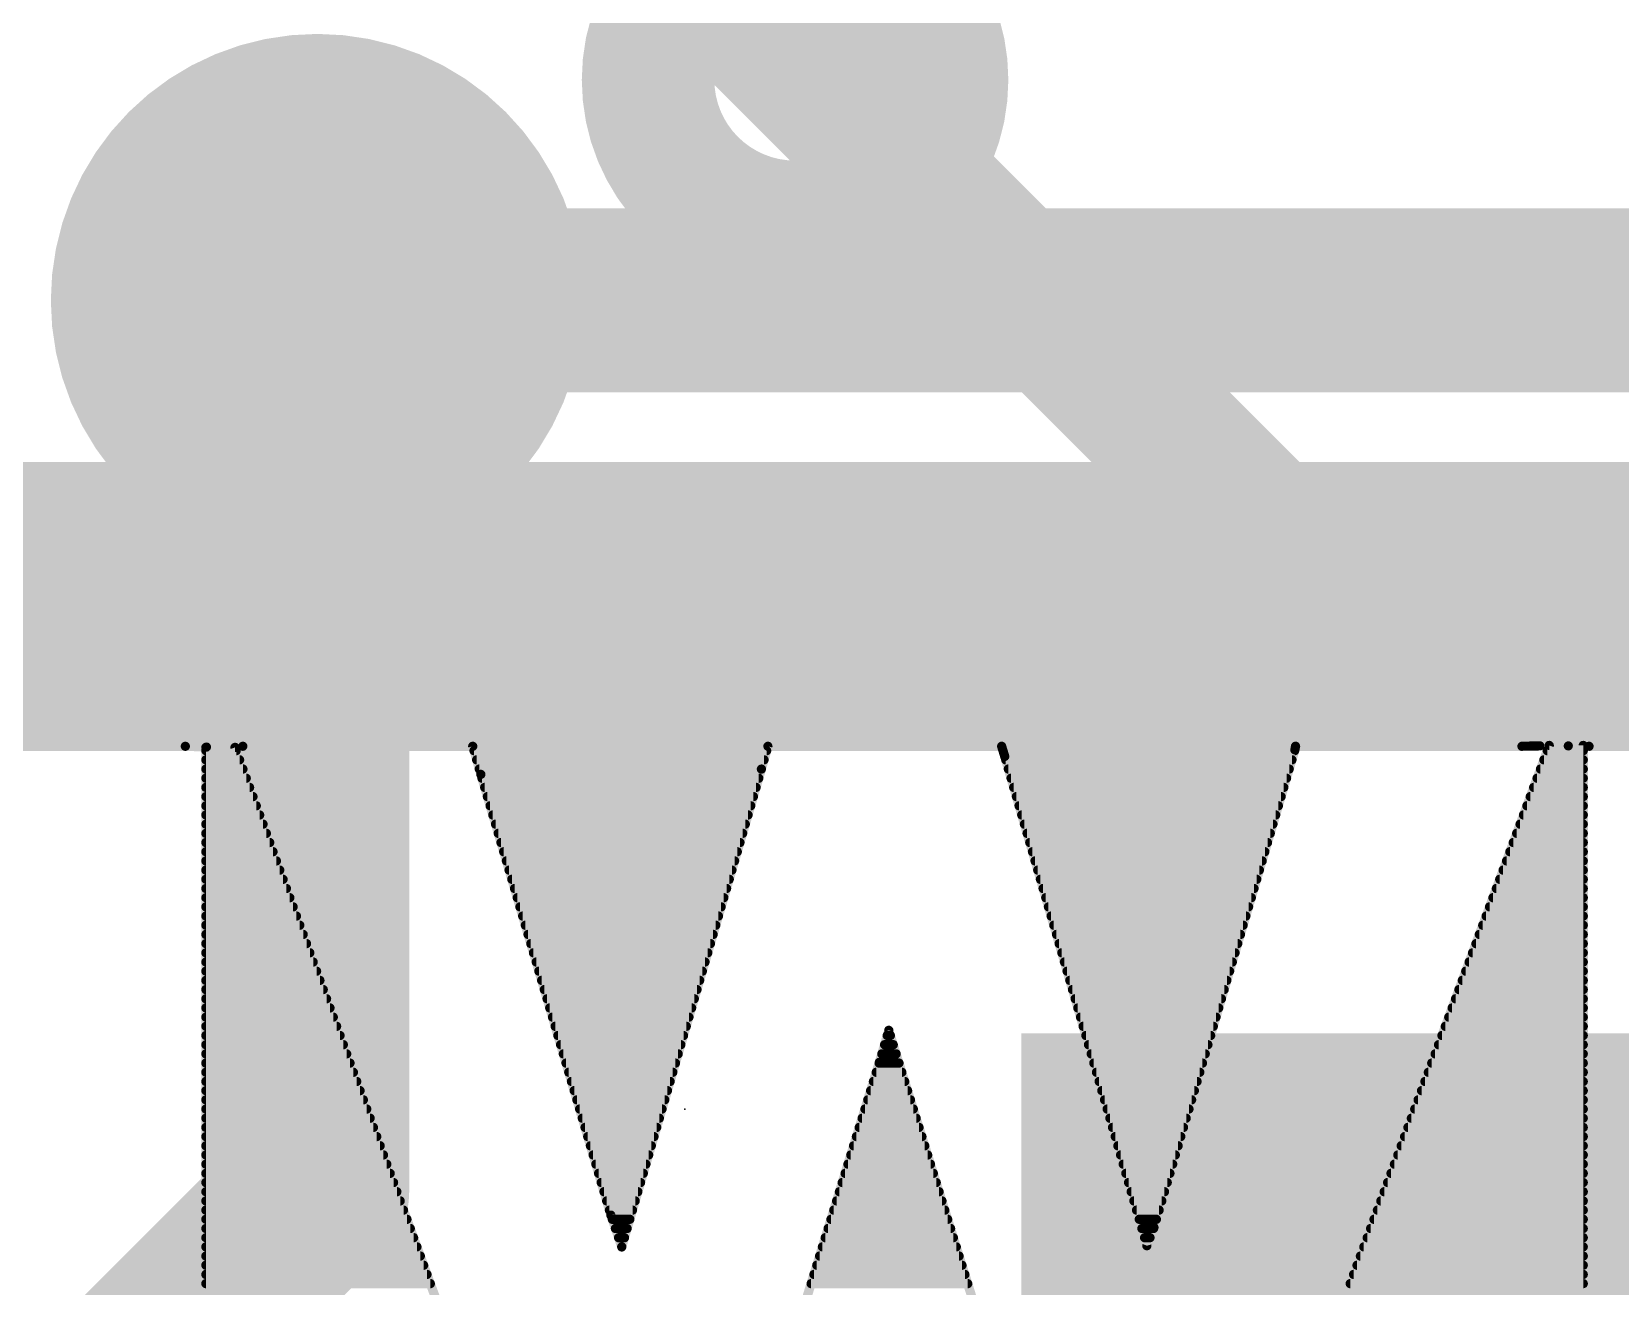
# Model space of a CAD drawing. Extents: x -23 to 84, y -20 to 26.
# Drawn here: x 12.102 to 14.298, y 13.75 to 15.484 of the extents above; entities that cross this region are included whole.
import ezdxf

# ---------------------------------------------------------------- set-up
doc = ezdxf.new("R2010")
doc.units = 0
for name, color, linetype in [('1', 12, 'CONTINUOUS'), ('16', 132, 'CONTINUOUS'), ('18', 110, 'CONTINUOUS'), ('21', 41, 'CONTINUOUS'), ('22', 40, 'CONTINUOUS'), ('24', 53, 'CONTINUOUS')]:
    doc.layers.add(name, color=color, linetype=linetype)

# ---------------------------------------------------------------- blocks, each defined once
blk = doc.blocks.new('RECT')
blk.add_solid([(-0.5, -0.5), (0.5, -0.5), (-0.5, 0.5), (0.5, 0.5)])
blk = doc.blocks.new('ROUNDV')
at = {"const_width": 0.5}
blk.add_lwpolyline([(0, -0.25, 1), (0, 0.25, 1), (0, -0.25)], format="xyb", dxfattribs=at)

msp = doc.modelspace()

# ---------------------------------------------------------------- linework, layer by layer
at = {"layer": '1'}
for points, const_width in [([(12.7254, 15.875), (13.9954, 14.605)], 0.2032), ([(12.4968, 15.113), (12.4968, 13.8802)], 0.254), ([(13.9954, 14.605), (16.2052, 14.605)], 0.2032), ([(12.4968, 13.8802), (12.1666, 13.55)], 0.254)]:
    msp.add_lwpolyline(points, dxfattribs=dict(at, const_width=const_width))
for points, const_width in [([(12.5603, 15.113, 1), (12.4333, 15.113)], 0.127), ([(13.9954, 14.6558, 1), (13.9954, 14.5542)], 0.1016), ([(13.9595, 14.5691, 1), (14.0313, 14.6409)], 0.1016), ([(12.5417, 13.8353, 1), (12.4519, 13.9251)], 0.127), ([(12.4333, 13.8802, 1), (12.5603, 13.8802)], 0.127)]:
    msp.add_lwpolyline(points, format="xyb", dxfattribs=dict(at, const_width=const_width))
at = {"layer": '16', "const_width": 0.254}
msp.add_lwpolyline([(12.4968, 15.113), (15.5194, 15.113)], dxfattribs=at)
at = {"layer": '16', "const_width": 0.127}
msp.add_lwpolyline([(12.4968, 15.1765, 1), (12.4968, 15.0495)], format="xyb", dxfattribs=at)
at = {"layer": '21', "const_width": 0.4064}
msp.add_lwpolyline([(13.1572, 15.3262, 1), (13.1572, 15.5094, 1), (13.1572, 15.3262)], format="xyb", dxfattribs=at)
at = {"layer": '22', "const_width": 0.0127}
for points in [[(11.1436, 14.8833), (14.8487, 14.8833)], [(10.9476, 14.859), (15.0602, 14.859)], [(11.028, 14.8717), (14.9735, 14.8717)], [(10.9029, 14.8463), (15.1006, 14.8463)], [(10.823, 14.8209), (15.1814, 14.8209)], [(10.862, 14.8336), (15.141, 14.8336)], [(10.7638, 14.7955), (15.2403, 14.7955)], [(10.7888, 14.8082), (15.2169, 14.8082)], [(10.7172, 14.7701), (15.2871, 14.7701)], [(10.7405, 14.7828), (15.2637, 14.7828)], [(10.6939, 14.7574), (15.3105, 14.7574)], [(10.6472, 14.732), (15.3551, 14.732)], [(10.6705, 14.7447), (15.3339, 14.7447)], [(10.6154, 14.7066), (15.3884, 14.7066)], [(10.6308, 14.7193), (15.3717, 14.7193)], [(10.6, 14.6939), (15.404, 14.6939)], [(10.5692, 14.6685), (15.4348, 14.6685)], [(10.5846, 14.6812), (15.4194, 14.6812)], [(10.5385, 14.6431), (15.4656, 14.6431)], [(10.5538, 14.6558), (15.4502, 14.6558)], [(10.5114, 14.6177), (15.4918, 14.6177)], [(10.5231, 14.6304), (15.4795, 14.6304)], [(10.5, 14.605), (15.5042, 14.605)], [(10.478, 14.5796), (15.5261, 14.5796)], [(10.4886, 14.5923), (15.5156, 14.5923)], [(10.457, 14.5542), (15.547, 14.5542)], [(10.4675, 14.5669), (15.5365, 14.5669)], [(10.4361, 14.5288), (15.568, 14.5288)], [(10.4465, 14.5415), (15.5575, 14.5415)], [(10.4256, 14.5161), (15.5783, 14.5161)], [(11.0359, 14.5034), (14.8398, 14.5034)], [(12.3144, 14.4968), (12.0498, 14.4968)], [(12.3435, 14.4957), (12.3144, 14.4968)], [(12.3428, 13.5195), (12.3428, 14.4953)], [(12.3428, 14.4953), (12.3831, 14.4952)], [(12.3428, 14.4907), (12.3847, 14.4907)], [(12.3939, 14.4968), (12.3435, 14.4957)], [(12.3831, 14.4952), (12.7445, 13.5031)], [(12.7117, 14.4968), (12.3939, 14.4968)], [(12.7229, 14.4579), (12.7117, 14.4968)], [(12.7134, 14.4907), (13.1179, 14.4907)], [(13.1197, 14.4968), (13.1107, 14.4652)], [(13.4427, 14.4968), (13.1197, 14.4968)], [(13.447, 14.4827), (13.4427, 14.4968)], [(13.4446, 14.4907), (13.8477, 14.4907)], [(13.848, 14.4917), (13.6533, 13.8318)], [(13.8239, 13.482), (14.1996, 14.4979)], [(13.8489, 14.4968), (13.848, 14.4917)], [(14.1619, 14.4968), (13.8489, 14.4968)], [(14.1866, 14.4973), (14.1619, 14.4968)], [(14.2259, 14.4973), (14.1866, 14.4973)], [(14.1969, 14.4907), (14.2466, 14.4907)], [(14.1996, 14.4979), (14.2466, 14.4979)], [(14.2547, 14.4968), (14.2259, 14.4973)], [(14.2466, 14.4979), (14.2466, 13.1287)], [(14.5845, 14.4968), (14.2547, 14.4968)], [(12.3428, 14.478), (12.3894, 14.478)], [(12.3428, 14.4653), (12.394, 14.4653)], [(12.7171, 14.478), (13.1143, 14.478)], [(12.7207, 14.4653), (13.1107, 14.4653)], [(13.1107, 14.4652), (12.9176, 13.8048)], [(13.6435, 13.8065), (13.447, 14.4827)], [(13.4484, 14.478), (13.844, 14.478)], [(13.452, 14.4653), (13.8402, 14.4653)], [(14.1875, 14.4653), (14.2466, 14.4653)], [(14.1922, 14.478), (14.2466, 14.478)], [(12.3428, 14.4526), (12.3986, 14.4526)], [(12.9026, 13.8487), (12.7229, 14.4579)], [(12.7244, 14.4526), (13.107, 14.4526)], [(13.4557, 14.4526), (13.8365, 14.4526)], [(14.1828, 14.4526), (14.2466, 14.4526)], [(12.3428, 14.4399), (12.4032, 14.4399)], [(12.3428, 14.4272), (12.4079, 14.4272)], [(12.7282, 14.4399), (13.1033, 14.4399)], [(12.7319, 14.4272), (13.0996, 14.4272)], [(13.4594, 14.4399), (13.8327, 14.4399)], [(13.4631, 14.4272), (13.829, 14.4272)], [(14.1734, 14.4272), (14.2466, 14.4272)], [(14.1781, 14.4399), (14.2466, 14.4399)], [(12.3428, 14.4145), (12.4125, 14.4145)], [(12.3428, 14.4018), (12.4171, 14.4018)], [(12.7357, 14.4145), (13.0959, 14.4145)], [(12.7394, 14.4018), (13.0922, 14.4018)], [(13.4668, 14.4145), (13.8252, 14.4145)], [(13.4705, 14.4018), (13.8215, 14.4018)], [(14.164, 14.4018), (14.2466, 14.4018)], [(14.1687, 14.4145), (14.2466, 14.4145)], [(12.3428, 14.3891), (12.4218, 14.3891)], [(12.3428, 14.3764), (12.4264, 14.3764)], [(12.7432, 14.3891), (13.0884, 14.3891)], [(12.7469, 14.3764), (13.0847, 14.3764)], [(13.4742, 14.3891), (13.8177, 14.3891)], [(13.4779, 14.3764), (13.814, 14.3764)], [(14.1546, 14.3764), (14.2466, 14.3764)], [(14.1593, 14.3891), (14.2466, 14.3891)], [(12.3428, 14.3637), (12.431, 14.3637)], [(12.7507, 14.3637), (13.081, 14.3637)], [(13.4816, 14.3637), (13.8102, 14.3637)], [(14.1499, 14.3637), (14.2466, 14.3637)], [(12.3428, 14.351), (12.4356, 14.351)], [(12.3428, 14.3383), (12.4403, 14.3383)], [(12.7544, 14.351), (13.0773, 14.351)], [(12.7582, 14.3383), (13.0736, 14.3383)], [(13.4853, 14.351), (13.8065, 14.351)], [(13.4889, 14.3383), (13.8028, 14.3383)], [(14.1406, 14.3383), (14.2466, 14.3383)], [(14.1452, 14.351), (14.2466, 14.351)], [(12.3428, 14.3256), (12.4449, 14.3256)], [(12.3428, 14.3129), (12.4495, 14.3129)], [(12.7619, 14.3256), (13.0699, 14.3256)], [(12.7657, 14.3129), (13.0662, 14.3129)], [(13.4926, 14.3256), (13.799, 14.3256)], [(13.4963, 14.3129), (13.7953, 14.3129)], [(14.1312, 14.3129), (14.2466, 14.3129)], [(14.1359, 14.3256), (14.2466, 14.3256)], [(12.3428, 14.3002), (12.4541, 14.3002)], [(12.3428, 14.2875), (12.4588, 14.2875)], [(12.7694, 14.3002), (13.0625, 14.3002)], [(12.7732, 14.2875), (13.0587, 14.2875)], [(13.5, 14.3002), (13.7915, 14.3002)], [(13.5037, 14.2875), (13.7878, 14.2875)], [(14.1218, 14.2875), (14.2466, 14.2875)], [(14.1265, 14.3002), (14.2466, 14.3002)], [(12.3428, 14.2748), (12.4634, 14.2748)], [(12.7769, 14.2748), (13.055, 14.2748)], [(13.5074, 14.2748), (13.784, 14.2748)], [(14.1171, 14.2748), (14.2466, 14.2748)], [(12.3428, 14.2621), (12.468, 14.2621)], [(12.3428, 14.2494), (12.4726, 14.2494)], [(12.7807, 14.2621), (13.0513, 14.2621)], [(12.7844, 14.2494), (13.0476, 14.2494)], [(13.5111, 14.2621), (13.7803, 14.2621)], [(13.5148, 14.2494), (13.7765, 14.2494)], [(14.1077, 14.2494), (14.2466, 14.2494)], [(14.1124, 14.2621), (14.2466, 14.2621)], [(12.3428, 14.2367), (12.4773, 14.2367)], [(12.3428, 14.224), (12.4819, 14.224)], [(12.7881, 14.2367), (13.0439, 14.2367)], [(12.7919, 14.224), (13.0402, 14.224)], [(13.5185, 14.2367), (13.7728, 14.2367)], [(13.5222, 14.224), (13.769, 14.224)], [(14.0983, 14.224), (14.2466, 14.224)], [(14.103, 14.2367), (14.2466, 14.2367)], [(12.3428, 14.2113), (12.4865, 14.2113)], [(12.7956, 14.2113), (13.0365, 14.2113)], [(13.5259, 14.2113), (13.7653, 14.2113)], [(14.0936, 14.2113), (14.2466, 14.2113)], [(12.3428, 14.1986), (12.4911, 14.1986)], [(12.3428, 14.1859), (12.4958, 14.1859)], [(12.7994, 14.1986), (13.0327, 14.1986)], [(12.8031, 14.1859), (13.029, 14.1859)], [(13.5295, 14.1986), (13.7615, 14.1986)], [(13.5332, 14.1859), (13.7578, 14.1859)], [(14.0842, 14.1859), (14.2466, 14.1859)], [(14.0889, 14.1986), (14.2466, 14.1986)], [(12.3428, 14.1732), (12.5004, 14.1732)], [(12.3428, 14.1605), (12.505, 14.1605)], [(12.8069, 14.1732), (13.0253, 14.1732)], [(12.8106, 14.1605), (13.0216, 14.1605)], [(13.5369, 14.1732), (13.754, 14.1732)], [(13.5406, 14.1605), (13.7503, 14.1605)], [(14.0748, 14.1605), (14.2466, 14.1605)], [(14.0795, 14.1732), (14.2466, 14.1732)], [(12.3428, 14.1478), (12.5096, 14.1478)], [(12.3428, 14.1351), (12.5143, 14.1351)], [(12.8144, 14.1478), (13.0179, 14.1478)], [(12.8181, 14.1351), (13.0142, 14.1351)], [(13.5443, 14.1478), (13.7465, 14.1478)], [(13.548, 14.1351), (13.7428, 14.1351)], [(14.0654, 14.1351), (14.2466, 14.1351)], [(14.0701, 14.1478), (14.2466, 14.1478)], [(12.3428, 14.1224), (12.5189, 14.1224)], [(12.8219, 14.1224), (13.0105, 14.1224)], [(13.5517, 14.1224), (13.739, 14.1224)], [(14.0607, 14.1224), (14.2466, 14.1224)], [(12.3428, 14.1097), (12.5235, 14.1097)], [(12.3428, 14.097), (12.5282, 14.097)], [(12.8256, 14.1097), (13.0068, 14.1097)], [(12.8294, 14.097), (13.003, 14.097)], [(13.2736, 14.0598), (13.2867, 14.1041)], [(13.2846, 14.097), (13.2889, 14.097)], [(13.2867, 14.1041), (13.4781, 13.4901)], [(13.5554, 14.1097), (13.7353, 14.1097)], [(13.5591, 14.097), (13.7316, 14.097)], [(14.0513, 14.097), (14.2466, 14.097)], [(14.056, 14.1097), (14.2466, 14.1097)], [(12.3428, 14.0843), (12.5328, 14.0843)], [(12.3428, 14.0716), (12.5374, 14.0716)], [(12.8331, 14.0843), (12.9993, 14.0843)], [(12.8369, 14.0716), (12.9956, 14.0716)], [(13.2771, 14.0716), (13.2969, 14.0716)], [(13.2809, 14.0843), (13.2929, 14.0843)], [(13.5628, 14.0843), (13.7278, 14.0843)], [(13.5665, 14.0716), (13.7241, 14.0716)], [(14.0419, 14.0716), (14.2466, 14.0716)], [(14.0466, 14.0843), (14.2466, 14.0843)], [(12.3428, 14.0589), (12.542, 14.0589)], [(12.3428, 14.0462), (12.5467, 14.0462)], [(12.8406, 14.0589), (12.9919, 14.0589)], [(12.8444, 14.0462), (12.9882, 14.0462)], [(13.1021, 13.5035), (13.2736, 14.0598)], [(13.2694, 14.0462), (13.3048, 14.0462)], [(13.2734, 14.0589), (13.3008, 14.0589)], [(13.5701, 14.0589), (13.7203, 14.0589)], [(13.5738, 14.0462), (13.7166, 14.0462)], [(14.0325, 14.0462), (14.2466, 14.0462)], [(14.0372, 14.0589), (14.2466, 14.0589)], [(12.3428, 14.0335), (12.5513, 14.0335)], [(12.8481, 14.0335), (12.9845, 14.0335)], [(13.2655, 14.0335), (13.3087, 14.0335)], [(13.5775, 14.0335), (13.7128, 14.0335)], [(14.0278, 14.0335), (14.2466, 14.0335)], [(12.3428, 14.0208), (12.5559, 14.0208)], [(12.3428, 14.0081), (12.5605, 14.0081)], [(12.8519, 14.0208), (12.9808, 14.0208)], [(12.8556, 14.0081), (12.9771, 14.0081)], [(13.2577, 14.0081), (13.3167, 14.0081)], [(13.2616, 14.0208), (13.3127, 14.0208)], [(13.5812, 14.0208), (13.7091, 14.0208)], [(13.5849, 14.0081), (13.7053, 14.0081)], [(14.0184, 14.0081), (14.2466, 14.0081)], [(14.0231, 14.0208), (14.2466, 14.0208)], [(12.3428, 13.9954), (12.5652, 13.9954)], [(12.3428, 13.9827), (12.5698, 13.9827)], [(12.8594, 13.9954), (12.9733, 13.9954)], [(12.8631, 13.9827), (12.9696, 13.9827)], [(13.2499, 13.9827), (13.3246, 13.9827)], [(13.2538, 13.9954), (13.3206, 13.9954)], [(13.5886, 13.9954), (13.7016, 13.9954)], [(13.5923, 13.9827), (13.6978, 13.9827)], [(14.009, 13.9827), (14.2466, 13.9827)], [(14.0137, 13.9954), (14.2466, 13.9954)], [(12.3428, 13.97), (12.5744, 13.97)], [(12.8669, 13.97), (12.9659, 13.97)], [(13.2459, 13.97), (13.3285, 13.97)], [(13.596, 13.97), (13.6941, 13.97)], [(14.0043, 13.97), (14.2466, 13.97)], [(12.3428, 13.9573), (12.579, 13.9573)], [(12.3428, 13.9446), (12.5837, 13.9446)], [(12.8706, 13.9573), (12.9622, 13.9573)], [(12.8743, 13.9446), (12.9585, 13.9446)], [(13.2381, 13.9446), (13.3364, 13.9446)], [(13.242, 13.9573), (13.3325, 13.9573)], [(13.5997, 13.9573), (13.6903, 13.9573)], [(13.6034, 13.9446), (13.6866, 13.9446)], [(13.995, 13.9446), (14.2466, 13.9446)], [(13.9997, 13.9573), (14.2466, 13.9573)], [(12.3428, 13.9319), (12.5883, 13.9319)], [(12.3428, 13.9192), (12.5929, 13.9192)], [(12.8781, 13.9319), (12.9548, 13.9319)], [(12.8818, 13.9192), (12.9511, 13.9192)], [(13.2303, 13.9192), (13.3444, 13.9192)], [(13.2342, 13.9319), (13.3404, 13.9319)], [(13.6071, 13.9319), (13.6828, 13.9319)], [(13.6107, 13.9192), (13.6791, 13.9192)], [(13.9856, 13.9192), (14.2466, 13.9192)], [(13.9903, 13.9319), (14.2466, 13.9319)], [(12.3428, 13.9065), (12.5975, 13.9065)], [(12.3428, 13.8938), (12.6022, 13.8938)], [(12.8856, 13.9065), (12.9474, 13.9065)], [(12.8893, 13.8938), (12.9436, 13.8938)], [(13.2224, 13.8938), (13.3523, 13.8938)], [(13.2264, 13.9065), (13.3483, 13.9065)], [(13.6144, 13.9065), (13.6753, 13.9065)], [(13.6181, 13.8938), (13.6716, 13.8938)], [(13.9762, 13.8938), (14.2466, 13.8938)], [(13.9809, 13.9065), (14.2466, 13.9065)], [(12.3428, 13.8811), (12.6068, 13.8811)], [(12.8931, 13.8811), (12.9399, 13.8811)], [(13.2185, 13.8811), (13.3562, 13.8811)], [(13.6218, 13.8811), (13.6678, 13.8811)], [(13.9715, 13.8811), (14.2466, 13.8811)], [(12.3428, 13.8684), (12.6114, 13.8684)], [(12.3428, 13.8557), (12.616, 13.8557)], [(12.8968, 13.8684), (12.9362, 13.8684)], [(12.9006, 13.8557), (12.9325, 13.8557)], [(12.9176, 13.8048), (12.9026, 13.8487)], [(13.2107, 13.8557), (13.3641, 13.8557)], [(13.2146, 13.8684), (13.3602, 13.8684)], [(13.6255, 13.8684), (13.6641, 13.8684)], [(13.6292, 13.8557), (13.6604, 13.8557)], [(13.9621, 13.8557), (14.2466, 13.8557)], [(13.9668, 13.8684), (14.2466, 13.8684)], [(12.3428, 13.843), (12.6207, 13.843)], [(12.3428, 13.8303), (12.6253, 13.8303)], [(12.9046, 13.843), (12.9288, 13.843)], [(12.9089, 13.8303), (12.9251, 13.8303)], [(13.2029, 13.8303), (13.3721, 13.8303)], [(13.2068, 13.843), (13.3681, 13.843)], [(13.6329, 13.843), (13.6566, 13.843)], [(13.6366, 13.8303), (13.6527, 13.8303)], [(13.6533, 13.8318), (13.6435, 13.8065)], [(13.9527, 13.8303), (14.2466, 13.8303)], [(13.9574, 13.843), (14.2466, 13.843)], [(12.3428, 13.8176), (12.6299, 13.8176)], [(12.3428, 13.8049), (12.6345, 13.8049)], [(12.9132, 13.8176), (12.9214, 13.8176)], [(12.9176, 13.8049), (12.9177, 13.8049)], [(13.195, 13.8049), (13.38, 13.8049)], [(13.1989, 13.8176), (13.376, 13.8176)], [(13.6403, 13.8176), (13.6478, 13.8176)], [(13.9433, 13.8049), (14.2466, 13.8049)], [(13.948, 13.8176), (14.2466, 13.8176)], [(12.3428, 13.7922), (12.6392, 13.7922)], [(13.1911, 13.7922), (13.3839, 13.7922)], [(13.9386, 13.7922), (14.2466, 13.7922)], [(12.3428, 13.7795), (12.6438, 13.7795)], [(12.3428, 13.7668), (12.6484, 13.7668)], [(13.1833, 13.7668), (13.3919, 13.7668)], [(13.1872, 13.7795), (13.3879, 13.7795)], [(13.9292, 13.7668), (14.2466, 13.7668)], [(13.9339, 13.7795), (14.2466, 13.7795)], [(12.3428, 13.7541), (12.653, 13.7541)], [(13.1794, 13.7541), (13.3958, 13.7541)], [(13.9245, 13.7541), (14.2466, 13.7541)]]:
    msp.add_lwpolyline(points, dxfattribs=at)
at = {"layer": '22', "const_width": 0.0064}
for points in [[(12.3145, 14.4999, 1), (12.3143, 14.4936)], [(12.3144, 14.4936, 1), (12.3144, 14.4999)], [(12.3429, 14.4985, 1), (12.3428, 14.4921)], [(12.3428, 14.4939, 1), (12.3428, 14.4875)], [(12.346, 14.4953, 1), (12.3397, 14.4953)], [(12.3435, 14.4988, 1), (12.3436, 14.4925)], [(12.3434, 14.4925, 1), (12.3437, 14.4988)], [(12.3861, 14.4963, 1), (12.3801, 14.4941)], [(12.3831, 14.492, 1), (12.3831, 14.4983)], [(12.3847, 14.4875, 1), (12.3847, 14.4939)], [(12.3939, 14.4999, 1), (12.3939, 14.4936)], [(12.3939, 14.4936, 1), (12.3938, 14.4999)], [(12.7147, 14.4976, 1), (12.7086, 14.4959)], [(12.7134, 14.4939, 1), (12.7134, 14.4875)], [(12.7117, 14.4936, 1), (12.7117, 14.4999)], [(13.1197, 14.4999, 1), (13.1197, 14.4936)], [(13.1227, 14.4959, 1), (13.1166, 14.4976)], [(13.1179, 14.4875, 1), (13.1179, 14.4939)], [(13.4458, 14.4977, 1), (13.4397, 14.4958)], [(13.4446, 14.4939, 1), (13.4446, 14.4875)], [(13.4427, 14.4936, 1), (13.4427, 14.4999)], [(13.8449, 14.4923, 1), (13.8511, 14.4912)], [(13.8511, 14.4908, 1), (13.845, 14.4926)], [(13.8489, 14.4999, 1), (13.8489, 14.4936)], [(13.8521, 14.4962, 1), (13.8458, 14.4973)], [(13.8477, 14.4875, 1), (13.8477, 14.4939)], [(14.1618, 14.4999, 1), (14.1619, 14.4936)], [(14.1619, 14.4936, 1), (14.1619, 14.4999)], [(14.1866, 14.5005, 1), (14.1866, 14.4942)], [(14.1867, 14.4942, 1), (14.1866, 14.5005)], [(14.1969, 14.4939, 1), (14.1969, 14.4875)], [(14.1996, 14.5011, 1), (14.1996, 14.4948)], [(14.2026, 14.4968, 1), (14.1966, 14.499)], [(14.226, 14.5004, 1), (14.2259, 14.4941)], [(14.2259, 14.4941, 1), (14.2259, 14.5004)], [(14.2498, 14.4979, 1), (14.2434, 14.4979)], [(14.2466, 14.4947, 1), (14.2466, 14.501)], [(14.2466, 14.4875, 1), (14.2466, 14.4939)], [(14.2547, 14.4999, 1), (14.2547, 14.4936)], [(14.2546, 14.4936, 1), (14.2547, 14.4999)], [(12.3428, 14.4812, 1), (12.3428, 14.4748)], [(12.3428, 14.4685, 1), (12.3428, 14.4621)], [(12.3894, 14.4748, 1), (12.3894, 14.4812)], [(12.394, 14.4621, 1), (12.394, 14.4685)], [(12.7171, 14.4812, 1), (12.7171, 14.4748)], [(12.7207, 14.4685, 1), (12.7207, 14.4621)], [(13.1076, 14.4661, 1), (13.1137, 14.4643)], [(13.1137, 14.4643, 1), (13.1076, 14.4661)], [(13.1107, 14.4621, 1), (13.1107, 14.4685)], [(13.1143, 14.4748, 1), (13.1143, 14.4812)], [(13.45, 14.4836, 1), (13.4439, 14.4818)], [(13.4439, 14.4818, 1), (13.45, 14.4836)], [(13.4484, 14.4812, 1), (13.4484, 14.4748)], [(13.452, 14.4685, 1), (13.452, 14.4621)], [(13.8402, 14.4621, 1), (13.8402, 14.4685)], [(13.844, 14.4748, 1), (13.844, 14.4812)], [(14.1875, 14.4685, 1), (14.1875, 14.4621)], [(14.1922, 14.4812, 1), (14.1922, 14.4748)], [(14.2466, 14.4748, 1), (14.2466, 14.4812)], [(14.2466, 14.4621, 1), (14.2466, 14.4685)], [(12.3428, 14.4558, 1), (12.3428, 14.4494)], [(12.3986, 14.4494, 1), (12.3986, 14.4558)], [(12.7259, 14.4588, 1), (12.7198, 14.457)], [(12.7198, 14.457, 1), (12.7259, 14.4588)], [(12.7244, 14.4558, 1), (12.7244, 14.4494)], [(13.107, 14.4494, 1), (13.107, 14.4558)], [(13.4557, 14.4558, 1), (13.4557, 14.4494)], [(13.8365, 14.4494, 1), (13.8365, 14.4558)], [(14.1828, 14.4558, 1), (14.1828, 14.4494)], [(14.2466, 14.4494, 1), (14.2466, 14.4558)], [(12.3428, 14.4431, 1), (12.3428, 14.4367)], [(12.3428, 14.4304, 1), (12.3428, 14.424)], [(12.4032, 14.4367, 1), (12.4032, 14.4431)], [(12.4079, 14.424, 1), (12.4079, 14.4304)], [(12.7282, 14.4431, 1), (12.7282, 14.4367)], [(12.7319, 14.4304, 1), (12.7319, 14.424)], [(13.0996, 14.424, 1), (13.0996, 14.4304)], [(13.1033, 14.4367, 1), (13.1033, 14.4431)], [(13.4594, 14.4431, 1), (13.4594, 14.4367)], [(13.4631, 14.4304, 1), (13.4631, 14.424)], [(13.829, 14.424, 1), (13.829, 14.4304)], [(13.8327, 14.4367, 1), (13.8327, 14.4431)], [(14.1734, 14.4304, 1), (14.1734, 14.424)], [(14.1781, 14.4431, 1), (14.1781, 14.4367)], [(14.2466, 14.4367, 1), (14.2466, 14.4431)], [(14.2466, 14.424, 1), (14.2466, 14.4304)], [(12.3428, 14.4177, 1), (12.3428, 14.4113)], [(12.3428, 14.405, 1), (12.3428, 14.3986)], [(12.4125, 14.4113, 1), (12.4125, 14.4177)], [(12.4171, 14.3986, 1), (12.4171, 14.405)], [(12.7357, 14.4177, 1), (12.7357, 14.4113)], [(12.7394, 14.405, 1), (12.7394, 14.3986)], [(13.0922, 14.3986, 1), (13.0922, 14.405)], [(13.0959, 14.4113, 1), (13.0959, 14.4177)], [(13.4668, 14.4177, 1), (13.4668, 14.4113)], [(13.4705, 14.405, 1), (13.4705, 14.3986)], [(13.8215, 14.3986, 1), (13.8215, 14.405)], [(13.8252, 14.4113, 1), (13.8252, 14.4177)], [(14.164, 14.405, 1), (14.164, 14.3986)], [(14.1687, 14.4177, 1), (14.1687, 14.4113)], [(14.2466, 14.4113, 1), (14.2466, 14.4177)], [(14.2466, 14.3986, 1), (14.2466, 14.405)], [(12.3428, 14.3923, 1), (12.3428, 14.3859)], [(12.3428, 14.3796, 1), (12.3428, 14.3732)], [(12.4218, 14.3859, 1), (12.4218, 14.3923)], [(12.4264, 14.3732, 1), (12.4264, 14.3796)], [(12.7432, 14.3923, 1), (12.7432, 14.3859)], [(12.7469, 14.3796, 1), (12.7469, 14.3732)], [(13.0847, 14.3732, 1), (13.0847, 14.3796)], [(13.0884, 14.3859, 1), (13.0884, 14.3923)], [(13.4742, 14.3923, 1), (13.4742, 14.3859)], [(13.4779, 14.3796, 1), (13.4779, 14.3732)], [(13.814, 14.3732, 1), (13.814, 14.3796)], [(13.8177, 14.3859, 1), (13.8177, 14.3923)], [(14.1546, 14.3796, 1), (14.1546, 14.3732)], [(14.1593, 14.3923, 1), (14.1593, 14.3859)], [(14.2466, 14.3859, 1), (14.2466, 14.3923)], [(14.2466, 14.3732, 1), (14.2466, 14.3796)], [(12.3428, 14.3669, 1), (12.3428, 14.3605)], [(12.431, 14.3605, 1), (12.431, 14.3669)], [(12.7507, 14.3669, 1), (12.7507, 14.3605)], [(13.081, 14.3605, 1), (13.081, 14.3669)], [(13.4816, 14.3669, 1), (13.4816, 14.3605)], [(13.8102, 14.3605, 1), (13.8102, 14.3669)], [(14.1499, 14.3669, 1), (14.1499, 14.3605)], [(14.2466, 14.3605, 1), (14.2466, 14.3669)], [(12.3428, 14.3542, 1), (12.3428, 14.3478)], [(12.3428, 14.3415, 1), (12.3428, 14.3351)], [(12.4356, 14.3478, 1), (12.4356, 14.3542)], [(12.4403, 14.3351, 1), (12.4403, 14.3415)], [(12.7544, 14.3542, 1), (12.7544, 14.3478)], [(12.7582, 14.3415, 1), (12.7582, 14.3351)], [(13.0736, 14.3351, 1), (13.0736, 14.3415)], [(13.0773, 14.3478, 1), (13.0773, 14.3542)], [(13.4853, 14.3542, 1), (13.4853, 14.3478)], [(13.4889, 14.3415, 1), (13.4889, 14.3351)], [(13.8028, 14.3351, 1), (13.8028, 14.3415)], [(13.8065, 14.3478, 1), (13.8065, 14.3542)], [(14.1406, 14.3415, 1), (14.1406, 14.3351)], [(14.1452, 14.3542, 1), (14.1452, 14.3478)], [(14.2466, 14.3478, 1), (14.2466, 14.3542)], [(14.2466, 14.3351, 1), (14.2466, 14.3415)], [(12.3428, 14.3288, 1), (12.3428, 14.3224)], [(12.3428, 14.3161, 1), (12.3428, 14.3097)], [(12.4449, 14.3224, 1), (12.4449, 14.3288)], [(12.4495, 14.3097, 1), (12.4495, 14.3161)], [(12.7619, 14.3288, 1), (12.7619, 14.3224)], [(12.7657, 14.3161, 1), (12.7657, 14.3097)], [(13.0662, 14.3097, 1), (13.0662, 14.3161)], [(13.0699, 14.3224, 1), (13.0699, 14.3288)], [(13.4926, 14.3288, 1), (13.4926, 14.3224)], [(13.4963, 14.3161, 1), (13.4963, 14.3097)], [(13.7953, 14.3097, 1), (13.7953, 14.3161)], [(13.799, 14.3224, 1), (13.799, 14.3288)], [(14.1312, 14.3161, 1), (14.1312, 14.3097)], [(14.1359, 14.3288, 1), (14.1359, 14.3224)], [(14.2466, 14.3224, 1), (14.2466, 14.3288)], [(14.2466, 14.3097, 1), (14.2466, 14.3161)], [(12.3428, 14.3034, 1), (12.3428, 14.297)], [(12.3428, 14.2907, 1), (12.3428, 14.2843)], [(12.4541, 14.297, 1), (12.4541, 14.3034)], [(12.4588, 14.2843, 1), (12.4588, 14.2907)], [(12.7694, 14.3034, 1), (12.7694, 14.297)], [(12.7732, 14.2907, 1), (12.7732, 14.2843)], [(13.0587, 14.2843, 1), (13.0587, 14.2907)], [(13.0625, 14.297, 1), (13.0625, 14.3034)], [(13.5, 14.3034, 1), (13.5, 14.297)], [(13.5037, 14.2907, 1), (13.5037, 14.2843)], [(13.7878, 14.2843, 1), (13.7878, 14.2907)], [(13.7915, 14.297, 1), (13.7915, 14.3034)], [(14.1218, 14.2907, 1), (14.1218, 14.2843)], [(14.1265, 14.3034, 1), (14.1265, 14.297)], [(14.2466, 14.297, 1), (14.2466, 14.3034)], [(14.2466, 14.2843, 1), (14.2466, 14.2907)], [(12.3428, 14.278, 1), (12.3428, 14.2716)], [(12.4634, 14.2716, 1), (12.4634, 14.278)], [(12.7769, 14.278, 1), (12.7769, 14.2716)], [(13.055, 14.2716, 1), (13.055, 14.278)], [(13.5074, 14.278, 1), (13.5074, 14.2716)], [(13.784, 14.2716, 1), (13.784, 14.278)], [(14.1171, 14.278, 1), (14.1171, 14.2716)], [(14.2466, 14.2716, 1), (14.2466, 14.278)], [(12.3428, 14.2653, 1), (12.3428, 14.2589)], [(12.3428, 14.2526, 1), (12.3428, 14.2462)], [(12.468, 14.2589, 1), (12.468, 14.2653)], [(12.4726, 14.2462, 1), (12.4726, 14.2526)], [(12.7807, 14.2653, 1), (12.7807, 14.2589)], [(12.7844, 14.2526, 1), (12.7844, 14.2462)], [(13.0476, 14.2462, 1), (13.0476, 14.2526)], [(13.0513, 14.2589, 1), (13.0513, 14.2653)], [(13.5111, 14.2653, 1), (13.5111, 14.2589)], [(13.5148, 14.2526, 1), (13.5148, 14.2462)], [(13.7765, 14.2462, 1), (13.7765, 14.2526)], [(13.7803, 14.2589, 1), (13.7803, 14.2653)], [(14.1077, 14.2526, 1), (14.1077, 14.2462)], [(14.1124, 14.2653, 1), (14.1124, 14.2589)], [(14.2466, 14.2589, 1), (14.2466, 14.2653)], [(14.2466, 14.2462, 1), (14.2466, 14.2526)], [(12.3428, 14.2399, 1), (12.3428, 14.2335)], [(12.3428, 14.2272, 1), (12.3428, 14.2208)], [(12.4773, 14.2335, 1), (12.4773, 14.2399)], [(12.4819, 14.2208, 1), (12.4819, 14.2272)], [(12.7881, 14.2399, 1), (12.7881, 14.2335)], [(12.7919, 14.2272, 1), (12.7919, 14.2208)], [(13.0402, 14.2208, 1), (13.0402, 14.2272)], [(13.0439, 14.2335, 1), (13.0439, 14.2399)], [(13.5185, 14.2399, 1), (13.5185, 14.2335)], [(13.5222, 14.2272, 1), (13.5222, 14.2208)], [(13.769, 14.2208, 1), (13.769, 14.2272)], [(13.7728, 14.2335, 1), (13.7728, 14.2399)], [(14.0983, 14.2272, 1), (14.0983, 14.2208)], [(14.103, 14.2399, 1), (14.103, 14.2335)], [(14.2466, 14.2335, 1), (14.2466, 14.2399)], [(14.2466, 14.2208, 1), (14.2466, 14.2272)], [(12.3428, 14.2145, 1), (12.3428, 14.2081)], [(12.4865, 14.2081, 1), (12.4865, 14.2145)], [(12.7956, 14.2145, 1), (12.7956, 14.2081)], [(13.0365, 14.2081, 1), (13.0365, 14.2145)], [(13.5259, 14.2145, 1), (13.5259, 14.2081)], [(13.7653, 14.2081, 1), (13.7653, 14.2145)], [(14.0936, 14.2145, 1), (14.0936, 14.2081)], [(14.2466, 14.2081, 1), (14.2466, 14.2145)], [(12.3428, 14.2018, 1), (12.3428, 14.1954)], [(12.3428, 14.1891, 1), (12.3428, 14.1827)], [(12.4911, 14.1954, 1), (12.4911, 14.2018)], [(12.4958, 14.1827, 1), (12.4958, 14.1891)], [(12.7994, 14.2018, 1), (12.7994, 14.1954)], [(12.8031, 14.1891, 1), (12.8031, 14.1827)], [(13.029, 14.1827, 1), (13.029, 14.1891)], [(13.0327, 14.1954, 1), (13.0327, 14.2018)], [(13.5295, 14.2018, 1), (13.5295, 14.1954)], [(13.5332, 14.1891, 1), (13.5332, 14.1827)], [(13.7578, 14.1827, 1), (13.7578, 14.1891)], [(13.7615, 14.1954, 1), (13.7615, 14.2018)], [(14.0842, 14.1891, 1), (14.0842, 14.1827)], [(14.0889, 14.2018, 1), (14.0889, 14.1954)], [(14.2466, 14.1954, 1), (14.2466, 14.2018)], [(14.2466, 14.1827, 1), (14.2466, 14.1891)], [(12.3428, 14.1764, 1), (12.3428, 14.17)], [(12.3428, 14.1637, 1), (12.3428, 14.1573)], [(12.5004, 14.17, 1), (12.5004, 14.1764)], [(12.505, 14.1573, 1), (12.505, 14.1637)], [(12.8069, 14.1764, 1), (12.8069, 14.17)], [(12.8106, 14.1637, 1), (12.8106, 14.1573)], [(13.0216, 14.1573, 1), (13.0216, 14.1637)], [(13.0253, 14.17, 1), (13.0253, 14.1764)], [(13.5369, 14.1764, 1), (13.5369, 14.17)], [(13.5406, 14.1637, 1), (13.5406, 14.1573)], [(13.7503, 14.1573, 1), (13.7503, 14.1637)], [(13.754, 14.17, 1), (13.754, 14.1764)], [(14.0748, 14.1637, 1), (14.0748, 14.1573)], [(14.0795, 14.1764, 1), (14.0795, 14.17)], [(14.2466, 14.17, 1), (14.2466, 14.1764)], [(14.2466, 14.1573, 1), (14.2466, 14.1637)], [(12.3428, 14.151, 1), (12.3428, 14.1446)], [(12.3428, 14.1383, 1), (12.3428, 14.1319)], [(12.5096, 14.1446, 1), (12.5096, 14.151)], [(12.5143, 14.1319, 1), (12.5143, 14.1383)], [(12.8144, 14.151, 1), (12.8144, 14.1446)], [(12.8181, 14.1383, 1), (12.8181, 14.1319)], [(13.0142, 14.1319, 1), (13.0142, 14.1383)], [(13.0179, 14.1446, 1), (13.0179, 14.151)], [(13.5443, 14.151, 1), (13.5443, 14.1446)], [(13.548, 14.1383, 1), (13.548, 14.1319)], [(13.7428, 14.1319, 1), (13.7428, 14.1383)], [(13.7465, 14.1446, 1), (13.7465, 14.151)], [(14.0654, 14.1383, 1), (14.0654, 14.1319)], [(14.0701, 14.151, 1), (14.0701, 14.1446)], [(14.2466, 14.1446, 1), (14.2466, 14.151)], [(14.2466, 14.1319, 1), (14.2466, 14.1383)], [(12.3428, 14.1256, 1), (12.3428, 14.1192)], [(12.5189, 14.1192, 1), (12.5189, 14.1256)], [(12.8219, 14.1256, 1), (12.8219, 14.1192)], [(13.0105, 14.1192, 1), (13.0105, 14.1256)], [(13.5517, 14.1256, 1), (13.5517, 14.1192)], [(13.739, 14.1192, 1), (13.739, 14.1256)], [(14.0607, 14.1256, 1), (14.0607, 14.1192)], [(14.2466, 14.1192, 1), (14.2466, 14.1256)], [(12.3428, 14.1129, 1), (12.3428, 14.1065)], [(12.3428, 14.1002, 1), (12.3428, 14.0938)], [(12.5235, 14.1065, 1), (12.5235, 14.1129)], [(12.5282, 14.0938, 1), (12.5282, 14.1002)], [(12.8256, 14.1129, 1), (12.8256, 14.1065)], [(12.8294, 14.1002, 1), (12.8294, 14.0938)], [(13.003, 14.0938, 1), (13.003, 14.1002)], [(13.0068, 14.1065, 1), (13.0068, 14.1129)], [(13.2846, 14.1002, 1), (13.2846, 14.0938)], [(13.2898, 14.1051, 1), (13.2837, 14.1032)], [(13.2898, 14.1032, 1), (13.2837, 14.105)], [(13.2889, 14.0938, 1), (13.2889, 14.1002)], [(13.5554, 14.1129, 1), (13.5554, 14.1065)], [(13.5591, 14.1002, 1), (13.5591, 14.0938)], [(13.7316, 14.0938, 1), (13.7316, 14.1002)], [(13.7353, 14.1065, 1), (13.7353, 14.1129)], [(14.0513, 14.1002, 1), (14.0513, 14.0938)], [(14.056, 14.1129, 1), (14.056, 14.1065)], [(14.2466, 14.1065, 1), (14.2466, 14.1129)], [(14.2466, 14.0938, 1), (14.2466, 14.1002)], [(12.3428, 14.0875, 1), (12.3428, 14.0811)], [(12.3428, 14.0748, 1), (12.3428, 14.0684)], [(12.5328, 14.0811, 1), (12.5328, 14.0875)], [(12.5374, 14.0684, 1), (12.5374, 14.0748)], [(12.8331, 14.0875, 1), (12.8331, 14.0811)], [(12.8369, 14.0748, 1), (12.8369, 14.0684)], [(12.9956, 14.0684, 1), (12.9956, 14.0748)], [(12.9993, 14.0811, 1), (12.9993, 14.0875)], [(13.2771, 14.0748, 1), (13.2771, 14.0684)], [(13.2809, 14.0875, 1), (13.2809, 14.0811)], [(13.2929, 14.0811, 1), (13.2929, 14.0875)], [(13.2969, 14.0684, 1), (13.2969, 14.0748)], [(13.5628, 14.0875, 1), (13.5628, 14.0811)], [(13.5665, 14.0748, 1), (13.5665, 14.0684)], [(13.7241, 14.0684, 1), (13.7241, 14.0748)], [(13.7278, 14.0811, 1), (13.7278, 14.0875)], [(14.0419, 14.0748, 1), (14.0419, 14.0684)], [(14.0466, 14.0875, 1), (14.0466, 14.0811)], [(14.2466, 14.0811, 1), (14.2466, 14.0875)], [(14.2466, 14.0684, 1), (14.2466, 14.0748)], [(12.3428, 14.0621, 1), (12.3428, 14.0557)], [(12.3428, 14.0494, 1), (12.3428, 14.043)], [(12.542, 14.0557, 1), (12.542, 14.0621)], [(12.5467, 14.043, 1), (12.5467, 14.0494)], [(12.8406, 14.0621, 1), (12.8406, 14.0557)], [(12.8444, 14.0494, 1), (12.8444, 14.043)], [(12.9882, 14.043, 1), (12.9882, 14.0494)], [(12.9919, 14.0557, 1), (12.9919, 14.0621)], [(13.2694, 14.0494, 1), (13.2694, 14.043)], [(13.2734, 14.0621, 1), (13.2734, 14.0557)], [(13.2706, 14.0607, 1), (13.2767, 14.0589)], [(13.2767, 14.0589, 1), (13.2706, 14.0608)], [(13.3008, 14.0557, 1), (13.3008, 14.0621)], [(13.3048, 14.043, 1), (13.3048, 14.0494)], [(13.5701, 14.0621, 1), (13.5701, 14.0557)], [(13.5738, 14.0494, 1), (13.5738, 14.043)], [(13.7166, 14.043, 1), (13.7166, 14.0494)], [(13.7203, 14.0557, 1), (13.7203, 14.0621)], [(14.0325, 14.0494, 1), (14.0325, 14.043)], [(14.0372, 14.0621, 1), (14.0372, 14.0557)], [(14.2466, 14.0557, 1), (14.2466, 14.0621)], [(14.2466, 14.043, 1), (14.2466, 14.0494)], [(12.3428, 14.0367, 1), (12.3428, 14.0303)], [(12.5513, 14.0303, 1), (12.5513, 14.0367)], [(12.8481, 14.0367, 1), (12.8481, 14.0303)], [(12.9845, 14.0303, 1), (12.9845, 14.0367)], [(13.2655, 14.0367, 1), (13.2655, 14.0303)], [(13.3087, 14.0303, 1), (13.3087, 14.0367)], [(13.5775, 14.0367, 1), (13.5775, 14.0303)], [(13.7128, 14.0303, 1), (13.7128, 14.0367)], [(14.0278, 14.0367, 1), (14.0278, 14.0303)], [(14.2466, 14.0303, 1), (14.2466, 14.0367)], [(12.3428, 14.024, 1), (12.3428, 14.0176)], [(12.3428, 14.0113, 1), (12.3428, 14.0049)], [(12.5559, 14.0176, 1), (12.5559, 14.024)], [(12.5605, 14.0049, 1), (12.5605, 14.0113)], [(12.8519, 14.024, 1), (12.8519, 14.0176)], [(12.8556, 14.0113, 1), (12.8556, 14.0049)], [(12.9771, 14.0049, 1), (12.9771, 14.0113)], [(12.9808, 14.0176, 1), (12.9808, 14.024)], [(13.2577, 14.0113, 1), (13.2577, 14.0049)], [(13.2616, 14.024, 1), (13.2616, 14.0176)], [(13.3127, 14.0176, 1), (13.3127, 14.024)], [(13.3167, 14.0049, 1), (13.3167, 14.0113)], [(13.5812, 14.024, 1), (13.5812, 14.0176)], [(13.5849, 14.0113, 1), (13.5849, 14.0049)], [(13.7053, 14.0049, 1), (13.7053, 14.0113)], [(13.7091, 14.0176, 1), (13.7091, 14.024)], [(14.0184, 14.0113, 1), (14.0184, 14.0049)], [(14.0231, 14.024, 1), (14.0231, 14.0176)], [(14.2466, 14.0176, 1), (14.2466, 14.024)], [(14.2466, 14.0049, 1), (14.2466, 14.0113)], [(12.3428, 13.9986, 1), (12.3428, 13.9922)], [(12.3428, 13.9859, 1), (12.3428, 13.9795)], [(12.5652, 13.9922, 1), (12.5652, 13.9986)], [(12.5698, 13.9795, 1), (12.5698, 13.9859)], [(12.8594, 13.9986, 1), (12.8594, 13.9922)], [(12.8631, 13.9859, 1), (12.8631, 13.9795)], [(12.9696, 13.9795, 1), (12.9696, 13.9859)], [(12.9733, 13.9922, 1), (12.9733, 13.9986)], [(13.2499, 13.9859, 1), (13.2499, 13.9795)], [(13.2538, 13.9986, 1), (13.2538, 13.9922)], [(13.3206, 13.9922, 1), (13.3206, 13.9986)], [(13.3246, 13.9795, 1), (13.3246, 13.9859)], [(13.5886, 13.9986, 1), (13.5886, 13.9922)], [(13.5923, 13.9859, 1), (13.5923, 13.9795)], [(13.6978, 13.9795, 1), (13.6978, 13.9859)], [(13.7016, 13.9922, 1), (13.7016, 13.9986)], [(14.009, 13.9859, 1), (14.009, 13.9795)], [(14.0137, 13.9986, 1), (14.0137, 13.9922)], [(14.2466, 13.9922, 1), (14.2466, 13.9986)], [(14.2466, 13.9795, 1), (14.2466, 13.9859)], [(12.3428, 13.9732, 1), (12.3428, 13.9668)], [(12.5744, 13.9668, 1), (12.5744, 13.9732)], [(12.8669, 13.9732, 1), (12.8669, 13.9668)], [(12.9659, 13.9668, 1), (12.9659, 13.9732)], [(13.2459, 13.9732, 1), (13.2459, 13.9668)], [(13.3285, 13.9668, 1), (13.3285, 13.9732)], [(13.596, 13.9732, 1), (13.596, 13.9668)], [(13.6941, 13.9668, 1), (13.6941, 13.9732)], [(14.0043, 13.9732, 1), (14.0043, 13.9668)], [(14.2466, 13.9668, 1), (14.2466, 13.9732)], [(12.3428, 13.9605, 1), (12.3428, 13.9541)], [(12.3428, 13.9478, 1), (12.3428, 13.9414)], [(12.579, 13.9541, 1), (12.579, 13.9605)], [(12.5837, 13.9414, 1), (12.5837, 13.9478)], [(12.8706, 13.9605, 1), (12.8706, 13.9541)], [(12.8743, 13.9478, 1), (12.8743, 13.9414)], [(12.9585, 13.9414, 1), (12.9585, 13.9478)], [(12.9622, 13.9541, 1), (12.9622, 13.9605)], [(13.2381, 13.9478, 1), (13.2381, 13.9414)], [(13.242, 13.9605, 1), (13.242, 13.9541)], [(13.3325, 13.9541, 1), (13.3325, 13.9605)], [(13.3364, 13.9414, 1), (13.3364, 13.9478)], [(13.5997, 13.9605, 1), (13.5997, 13.9541)], [(13.6034, 13.9478, 1), (13.6034, 13.9414)], [(13.6866, 13.9414, 1), (13.6866, 13.9478)], [(13.6903, 13.9541, 1), (13.6903, 13.9605)], [(13.995, 13.9478, 1), (13.995, 13.9414)], [(13.9997, 13.9605, 1), (13.9997, 13.9541)], [(14.2466, 13.9541, 1), (14.2466, 13.9605)], [(14.2466, 13.9414, 1), (14.2466, 13.9478)], [(12.3428, 13.9351, 1), (12.3428, 13.9287)], [(12.3428, 13.9224, 1), (12.3428, 13.916)], [(12.5883, 13.9287, 1), (12.5883, 13.9351)], [(12.5929, 13.916, 1), (12.5929, 13.9224)], [(12.8781, 13.9351, 1), (12.8781, 13.9287)], [(12.8818, 13.9224, 1), (12.8818, 13.916)], [(12.9511, 13.916, 1), (12.9511, 13.9224)], [(12.9548, 13.9287, 1), (12.9548, 13.9351)], [(13.2303, 13.9224, 1), (13.2303, 13.916)], [(13.2342, 13.9351, 1), (13.2342, 13.9287)], [(13.3404, 13.9287, 1), (13.3404, 13.9351)], [(13.3444, 13.916, 1), (13.3444, 13.9224)], [(13.6071, 13.9351, 1), (13.6071, 13.9287)], [(13.6107, 13.9224, 1), (13.6107, 13.916)], [(13.6791, 13.916, 1), (13.6791, 13.9224)], [(13.6828, 13.9287, 1), (13.6828, 13.9351)], [(13.9856, 13.9224, 1), (13.9856, 13.916)], [(13.9903, 13.9351, 1), (13.9903, 13.9287)], [(14.2466, 13.9287, 1), (14.2466, 13.9351)], [(14.2466, 13.916, 1), (14.2466, 13.9224)], [(12.3428, 13.9097, 1), (12.3428, 13.9033)], [(12.3428, 13.897, 1), (12.3428, 13.8906)], [(12.5975, 13.9033, 1), (12.5975, 13.9097)], [(12.6022, 13.8906, 1), (12.6022, 13.897)], [(12.8856, 13.9097, 1), (12.8856, 13.9033)], [(12.8893, 13.897, 1), (12.8893, 13.8906)], [(12.9436, 13.8906, 1), (12.9436, 13.897)], [(12.9474, 13.9033, 1), (12.9474, 13.9097)], [(13.2224, 13.897, 1), (13.2224, 13.8906)], [(13.2264, 13.9097, 1), (13.2264, 13.9033)], [(13.3483, 13.9033, 1), (13.3483, 13.9097)], [(13.3523, 13.8906, 1), (13.3523, 13.897)], [(13.6144, 13.9097, 1), (13.6144, 13.9033)], [(13.6181, 13.897, 1), (13.6181, 13.8906)], [(13.6716, 13.8906, 1), (13.6716, 13.897)], [(13.6753, 13.9033, 1), (13.6753, 13.9097)], [(13.9762, 13.897, 1), (13.9762, 13.8906)], [(13.9809, 13.9097, 1), (13.9809, 13.9033)], [(14.2466, 13.9033, 1), (14.2466, 13.9097)], [(14.2466, 13.8906, 1), (14.2466, 13.897)], [(12.3428, 13.8843, 1), (12.3428, 13.8779)], [(12.6068, 13.8779, 1), (12.6068, 13.8843)], [(12.8931, 13.8843, 1), (12.8931, 13.8779)], [(12.9399, 13.8779, 1), (12.9399, 13.8843)], [(13.2185, 13.8843, 1), (13.2185, 13.8779)], [(13.3562, 13.8779, 1), (13.3562, 13.8843)], [(13.6218, 13.8843, 1), (13.6218, 13.8779)], [(13.6678, 13.8779, 1), (13.6678, 13.8843)], [(13.9715, 13.8843, 1), (13.9715, 13.8779)], [(14.2466, 13.8779, 1), (14.2466, 13.8843)], [(12.3428, 13.8716, 1), (12.3428, 13.8652)], [(12.3428, 13.8589, 1), (12.3428, 13.8525)], [(12.6114, 13.8652, 1), (12.6114, 13.8716)], [(12.616, 13.8525, 1), (12.616, 13.8589)], [(12.8968, 13.8716, 1), (12.8968, 13.8652)], [(12.9006, 13.8589, 1), (12.9006, 13.8525)], [(12.9056, 13.8498, 1), (12.8996, 13.8477)], [(12.9325, 13.8525, 1), (12.9325, 13.8589)], [(12.9362, 13.8652, 1), (12.9362, 13.8716)], [(13.2107, 13.8589, 1), (13.2107, 13.8525)], [(13.2146, 13.8716, 1), (13.2146, 13.8652)], [(13.3602, 13.8652, 1), (13.3602, 13.8716)], [(13.3641, 13.8525, 1), (13.3641, 13.8589)], [(13.6255, 13.8716, 1), (13.6255, 13.8652)], [(13.6292, 13.8589, 1), (13.6292, 13.8525)], [(13.6604, 13.8525, 1), (13.6604, 13.8589)], [(13.6641, 13.8652, 1), (13.6641, 13.8716)], [(13.9621, 13.8589, 1), (13.9621, 13.8525)], [(13.9668, 13.8716, 1), (13.9668, 13.8652)], [(14.2466, 13.8652, 1), (14.2466, 13.8716)], [(14.2466, 13.8525, 1), (14.2466, 13.8589)], [(12.3428, 13.8462, 1), (12.3428, 13.8398)], [(12.3428, 13.8335, 1), (12.3428, 13.8271)], [(12.6207, 13.8398, 1), (12.6207, 13.8462)], [(12.6253, 13.8271, 1), (12.6253, 13.8335)], [(12.8996, 13.8478, 1), (12.9057, 13.8496)], [(12.9046, 13.8462, 1), (12.9046, 13.8398)], [(12.9089, 13.8335, 1), (12.9089, 13.8271)], [(12.9251, 13.8271, 1), (12.9251, 13.8335)], [(12.9288, 13.8398, 1), (12.9288, 13.8462)], [(13.2029, 13.8335, 1), (13.2029, 13.8271)], [(13.2068, 13.8462, 1), (13.2068, 13.8398)], [(13.3681, 13.8398, 1), (13.3681, 13.8462)], [(13.3721, 13.8271, 1), (13.3721, 13.8335)], [(13.6329, 13.8462, 1), (13.6329, 13.8398)], [(13.6366, 13.8335, 1), (13.6366, 13.8271)], [(13.6502, 13.8327, 1), (13.6563, 13.8309)], [(13.6562, 13.8306, 1), (13.6503, 13.8329)], [(13.6527, 13.8271, 1), (13.6527, 13.8335)], [(13.6566, 13.8398, 1), (13.6566, 13.8462)], [(13.9527, 13.8335, 1), (13.9527, 13.8271)], [(13.9574, 13.8462, 1), (13.9574, 13.8398)], [(14.2466, 13.8398, 1), (14.2466, 13.8462)], [(14.2466, 13.8271, 1), (14.2466, 13.8335)], [(12.3428, 13.8208, 1), (12.3428, 13.8144)], [(12.3428, 13.8081, 1), (12.3428, 13.8017)], [(12.6299, 13.8144, 1), (12.6299, 13.8208)], [(12.6345, 13.8017, 1), (12.6345, 13.8081)], [(12.9132, 13.8208, 1), (12.9132, 13.8144)], [(12.9176, 13.8081, 1), (12.9176, 13.8017)], [(12.9177, 13.8017, 1), (12.9177, 13.8081)], [(12.9214, 13.8144, 1), (12.9214, 13.8208)], [(13.195, 13.8081, 1), (13.195, 13.8017)], [(13.1989, 13.8208, 1), (13.1989, 13.8144)], [(13.376, 13.8144, 1), (13.376, 13.8208)], [(13.38, 13.8017, 1), (13.38, 13.8081)], [(13.6403, 13.8208, 1), (13.6403, 13.8144)], [(13.6405, 13.8077, 1), (13.6464, 13.8054)], [(13.6404, 13.8056, 1), (13.6465, 13.8074)], [(13.6478, 13.8144, 1), (13.6478, 13.8208)], [(13.9433, 13.8081, 1), (13.9433, 13.8017)], [(13.948, 13.8208, 1), (13.948, 13.8144)], [(14.2466, 13.8144, 1), (14.2466, 13.8208)], [(14.2466, 13.8017, 1), (14.2466, 13.8081)], [(12.3428, 13.7954, 1), (12.3428, 13.789)], [(12.6392, 13.789, 1), (12.6392, 13.7954)], [(12.9146, 13.8056, 1), (12.9207, 13.8039)], [(12.9146, 13.8037, 1), (12.9206, 13.8058)], [(13.1911, 13.7954, 1), (13.1911, 13.789)], [(13.3839, 13.789, 1), (13.3839, 13.7954)], [(13.9386, 13.7954, 1), (13.9386, 13.789)], [(14.2466, 13.789, 1), (14.2466, 13.7954)], [(12.3428, 13.7827, 1), (12.3428, 13.7763)], [(12.3428, 13.77, 1), (12.3428, 13.7636)], [(12.6438, 13.7763, 1), (12.6438, 13.7827)], [(12.6484, 13.7636, 1), (12.6484, 13.77)], [(13.1833, 13.77, 1), (13.1833, 13.7636)], [(13.1872, 13.7827, 1), (13.1872, 13.7763)], [(13.3879, 13.7763, 1), (13.3879, 13.7827)], [(13.3919, 13.7636, 1), (13.3919, 13.77)], [(13.9292, 13.77, 1), (13.9292, 13.7636)], [(13.9339, 13.7827, 1), (13.9339, 13.7763)], [(14.2466, 13.7763, 1), (14.2466, 13.7827)], [(14.2466, 13.7636, 1), (14.2466, 13.77)], [(12.3428, 13.7573, 1), (12.3428, 13.7509)], [(12.653, 13.7509, 1), (12.653, 13.7573)], [(13.1794, 13.7573, 1), (13.1794, 13.7509)], [(13.3958, 13.7509, 1), (13.3958, 13.7573)], [(13.9245, 13.7573, 1), (13.9245, 13.7509)], [(14.2466, 13.7509, 1), (14.2466, 13.7573)]]:
    msp.add_lwpolyline(points, format="xyb", dxfattribs=at)
at = {"layer": '24'}
msp.add_point((13.0048, 13.9954), dxfattribs=at)

# ---------------------------------------------------------------- block references
at = {"layer": '1', "xscale": 1.1, "rotation": 90}
msp.add_blockref('RECT', (13.97, 13.55), dxfattribs=at)
at = {"layer": '18', "xscale": 0.7366, "yscale": 0.7366}
msp.add_blockref('ROUNDV', (12.4968, 15.113), dxfattribs=at)
msp.add_blockref('ROUNDV', (12.4968, 15.113), dxfattribs=at)

doc.saveas('drawing.dxf')
